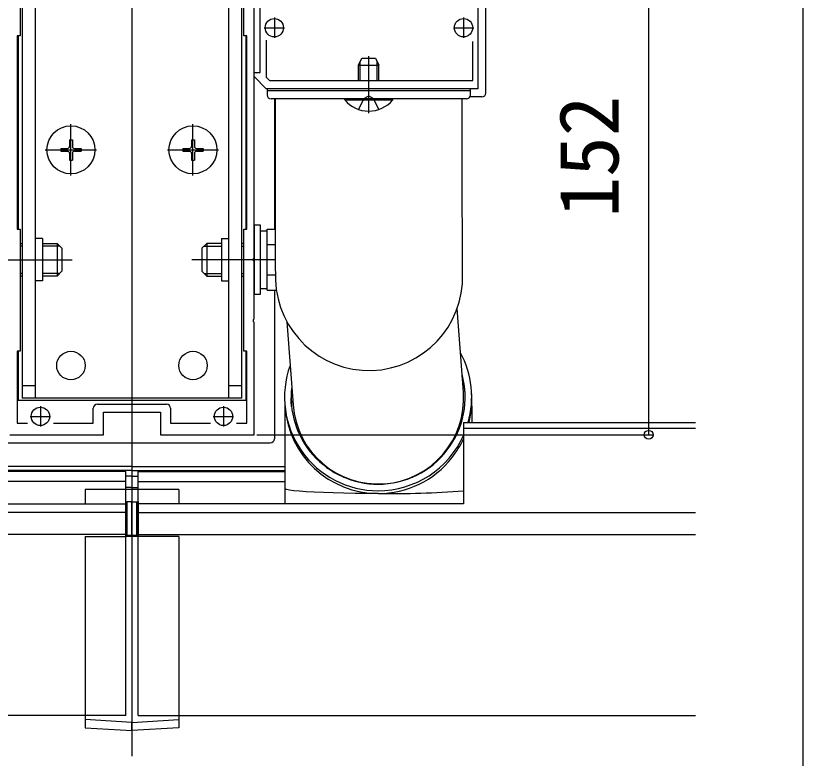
# Model space of a CAD drawing. Units: millimetres, scale not verified. Extents: x -875 to 875, y -1304 to 1296.
# Drawn here: x 681.4 to 875, y -121.2 to 61.2 of the extents above; entities that cross this region are included whole.
import ezdxf
from ezdxf.enums import TextEntityAlignment as Align

# ---------------------------------------------------------------- set-up
doc = ezdxf.new("R2010")
doc.units = ezdxf.units.MM
doc.header["$LTSCALE"] = 8
for name, color, linetype in [('0-3_YKK_11', 7, 'Continuous'), ('0-4_YKK_12', 2, 'Continuous'), ('0-5_YKK_13', 4, 'Continuous'), ('0-6_YKK_D', 6, 'Continuous'), ('0-7_YKK_ZWAK', 7, 'Continuous')]:
    doc.layers.add(name, color=color, linetype=linetype)
doc.styles.add('ＭＳ ゴシック', font='')
doc.styles.get('ＭＳ ゴシック').set_extended_font_data('MS Gothic')

msp = doc.modelspace()

# ---------------------------------------------------------------- linework, layer by layer
at = {"layer": '0-3_YKK_11'}
for p, q in [((745, 60.8), (745, 55.8)), ((791.5, 60.8), (791.5, 55.8)), ((742.5, 58.3), (747.5, 58.3)), ((789, 58.3), (794, 58.3)), ((687.5, -34.7), (687.5, -39.7)), ((701.5, -34.2), (718.5, -34.2)), ((732.5, -34.7), (732.5, -39.7)), ((685, -37.2), (690, -37.2)), ((730, -37.2), (735, -37.2))]:
    msp.add_line(p, q, dxfattribs=at)
for points in [[(706.792, 107.5), (681.8, 107.5), (681.8, 100.8), (682.5, 100.8), (682.5, 56.3), (681.8, 56.3), (681.8, 8.8), (682.5, 8.8), (682.5, -21.2), (681.8, -21.2), (681.8, -38.9), (684.292, -38.9)], [(735.708, -38.9), (738.2, -38.9), (738.2, -21.2), (737.5, -21.2), (737.5, 8.8), (738.2, 8.8), (738.2, 56.3), (737.5, 56.3), (737.5, 100.8), (738.2, 100.8), (738.2, 107.5), (713.208, 107.5)], [(795, 78.3), (795, 43.3), (743, 43.3), (740, 46.3), (740, 47.3), (741.5, 47.3), (741.5, 67.3)], [(680, -41.7), (703, -41.7), (703, -36.2), (717, -36.2), (717, -41.7), (740, -41.7), (740, -14.158), (739.88, -13.975), (739.88, -13.425), (740, -13.242), (740, 0.842), (739.88, 1.025), (739.88, 1.575), (740, 1.758), (740, 63.342)], [(743, 55.241), (743, 46.128), (743.828, 45.3), (793.8, 45.3), (793.8, 54.901)], [(690.708, -38.9), (700.5, -38.9), (700.5, -35.2)], [(719.5, -35.2), (719.5, -38.9), (729.292, -38.9)]]:
    msp.add_lwpolyline(points, dxfattribs=at)
for centre, start, end in [((701.5, -35.2), 90.00001, 179.99999), ((718.5, -35.2), 0.00001, 89.99999)]:
    msp.add_arc(centre, 1, start, end, dxfattribs=at)
at = {"layer": '0-4_YKK_12'}
for p, q in [((710, 160.3), (710, -120.7)), ((710, -32.7), (710, -33.2)), ((710, -32.7), (710, -33.2)), ((710, -32.7), (710, -33.2)), ((791.5, -38.7), (848.5, -38.7)), ((791.5, -40.1), (848.5, -40.1)), ((710, -43.7), (710, -54.7)), ((710, -43.7), (710, -54.7)), ((710, -49.5), (672.388, -49.5)), ((710, -49.5), (747.612, -49.5)), ((710, -50.5), (672.388, -50.5)), ((708.5, -50.7), (672.388, -50.7)), ((708.5, -55.2), (708.5, -50.7)), ((710, -51.9), (708.5, -51.9)), ((710, -50.5), (747.612, -50.5)), ((710, -51.9), (711.5, -51.9)), ((711.5, -50.7), (747.612, -50.7)), ((711.5, -55.2), (711.5, -50.7)), ((708.5, -53.2), (672.386, -53.2)), ((711.5, -53.2), (747.614, -53.2)), ((710, -54.7), (708.5, -54.7)), ((710, -54.7), (711.5, -54.7)), ((708.5, -60.8), (538, -60.8)), ((711.5, -60.8), (848.5, -60.8)), ((708.5, -66.2), (538, -66.2)), ((708.5, -110.7), (708.5, -66.7)), ((711.5, -66.2), (848.5, -66.2)), ((711.5, -110.7), (711.5, -66.7))]:
    msp.add_line(p, q, dxfattribs=at)
for points in [[(628.5, -38.7), (628.5, -58.7), (708.5, -58.7)], [(791.5, -38.7), (791.5, -58.7), (711.5, -58.7)], [(708.5, -66.7), (708.5, -58.7), (708.5, -55.2)], [(711.5, -66.7), (711.5, -58.7), (711.5, -55.2)], [(708.5, -110.7), (698.5, -110.7), (538, -110.7)], [(711.5, -110.7), (721.5, -110.7), (848.5, -110.7)]]:
    msp.add_lwpolyline(points, dxfattribs=at)
at = {"layer": '0-5_YKK_13'}
for p, q in [((683, 90.8), (683, -32.7)), ((686.2, 90.8), (686.2, -32.7)), ((733.8, -32.7), (733.8, 90.8)), ((737, -32.7), (737, 90.8)), ((682, 56.283), (682, 8.817)), ((738, 56.283), (738, 8.817)), ((765.7, 49.1), (766.5, 50.8)), ((766.5, 50.8), (769.9, 50.8)), ((768.2, 37.3), (768.2, 51.3)), ((769.9, 50.8), (770.7, 49.1)), ((765.7, 45.3), (765.7, 49.1)), ((765.7, 49.1), (770.7, 49.1)), ((766.133, 45.3), (766.133, 50.02)), ((770.267, 45.3), (770.267, 50.02)), ((770.7, 45.3), (770.7, 49.1)), ((743.2, 43.3), (743.2, 41.8)), ((793.2, 43.3), (743.2, 43.3)), ((793.2, 42.8), (743.2, 42.8)), ((793.2, 41.8), (793.2, 43.3)), ((768.2, 40.8), (744.2, 40.8)), ((745.2, 40.8), (745.2, 20.8)), ((791.2, 40.8), (745.2, 40.8)), ((774.1, 40.8), (762.3, 40.8)), ((762.3, 40.552), (762.3, 40.8)), ((765.7, 38.217), (767.055, 40.935)), ((768.2, 41.544), (767.055, 40.935)), ((768.2, 41.544), (769.345, 40.935)), ((792.2, 40.8), (768.2, 40.8)), ((770.7, 38.217), (769.345, 40.935)), ((774.1, 40.552), (774.1, 40.8)), ((791.2, 20.8), (791.2, 40.8)), ((796, 41.3), (793.066, 41.3)), ((745, 40.3), (745, 8.806)), ((762.3, 40.552), (774.1, 40.552)), ((695, 22), (695, 34.6)), ((725, 22), (725, 34.6)), ((694.65, 30.8), (695.35, 30.8)), ((694.65, 30.8), (694.65, 29.15)), ((695.35, 30.8), (695.35, 29.15)), ((724.65, 30.8), (725.35, 30.8)), ((724.65, 30.8), (724.65, 29.15)), ((725.35, 30.8), (725.35, 29.15)), ((688.7, 28.3), (701.3, 28.3)), ((692.5, 28.65), (692.5, 27.95)), ((692.5, 28.65), (694.15, 28.65)), ((692.5, 27.95), (694.15, 27.95)), ((694.65, 27.45), (694.65, 25.8)), ((695.35, 27.45), (695.35, 25.8)), ((695.85, 28.65), (697.5, 28.65)), ((695.85, 27.95), (697.5, 27.95)), ((697.5, 28.65), (697.5, 27.95)), ((718.7, 28.3), (731.3, 28.3)), ((722.5, 28.65), (722.5, 27.95)), ((722.5, 28.65), (724.15, 28.65)), ((722.5, 27.95), (724.15, 27.95)), ((724.65, 27.45), (724.65, 25.8)), ((725.35, 27.45), (725.35, 25.8)), ((725.85, 28.65), (727.5, 28.65)), ((725.85, 27.95), (727.5, 27.95)), ((727.5, 28.65), (727.5, 27.95)), ((694.65, 25.8), (695.35, 25.8)), ((724.65, 25.8), (725.35, 25.8)), ((743.2, 8.35), (741.6, 8.35)), ((743.2, 8.806), (745.209, 8.806)), ((743.2, -6.206), (743.2, 8.806)), ((688, 6.5), (686.2, 6.5)), ((688, 6.5), (688, -3.9)), ((732, 6.5), (733.8, 6.5)), ((682.5, 5.3), (683, 5.3)), ((683, 4.652), (682.5, 4.652)), ((688, 5.3), (691.6, 5.3)), ((692.248, 4.652), (688, 4.652)), ((691.6, 5.3), (691.6, -2.7)), ((692.8, 4.1), (691.6, 5.3)), ((692.8, 4.1), (692.8, -1.5)), ((727.2, 4.1), (728.4, 5.3)), ((727.2, 4.1), (727.2, -1.5)), ((727.752, 4.652), (732, 4.652)), ((732, 5.3), (728.4, 5.3)), ((728.4, 5.3), (728.4, -2.7)), ((737.5, 5.3), (737, 5.3)), ((737, 4.652), (737.5, 4.652)), ((743.2, 5.053), (745.216, 5.053)), ((674.772, 1.3), (695.3, 1.3)), ((745.228, 1.3), (724.7, 1.3)), ((692.8, -1.5), (691.6, -2.7)), ((727.2, -1.5), (728.4, -2.7)), ((791.27, -2.304), (791.244, -1.432)), ((683, -2.052), (682.5, -2.052)), ((683, -2.7), (682.5, -2.7)), ((692.248, -2.052), (688, -2.052)), ((691.6, -2.7), (688, -2.7)), ((727.752, -2.052), (732, -2.052)), ((728.4, -2.7), (732, -2.7)), ((737, -2.052), (737.5, -2.052)), ((737, -2.7), (737.5, -2.7)), ((743.2, -2.453), (745.256, -2.453)), ((745.264, -2.793), (745.29, -3.664)), ((688, -3.9), (686.2, -3.9)), ((741.6, -5.75), (743.2, -5.75)), ((743.2, -6.206), (745.514, -6.206)), ((745, -6.206), (745, -42.7)), ((791.473, -31.272), (789.946, -10.669)), ((748.073, -13.931), (749.588, -34.376)), ((682, -21.217), (682, -33.2)), ((738, -21.217), (738, -33.2)), ((686.2, -29.7), (683, -29.7)), ((737, -29.7), (733.8, -29.7)), ((749.157, -33.173), (749.31, -30.621)), ((793.494, -31.473), (793.442, -30.775)), ((737, -32.7), (683, -32.7)), ((682, -33.2), (738, -33.2)), ((747.568, -34.175), (747.62, -34.873)), ((749.157, -33.173), (749.284, -33.522)), ((749.183, -33.522), (749.157, -33.173)), ((749.199, -34.515), (749.157, -33.173)), ((749.284, -33.522), (749.183, -33.522)), ((676, -43.7), (744, -43.7)), ((762.015, -52.108), (762.228, -52.102)), ((778.845, -52.096), (779.009, -52.1)), ((721.5, -55.2), (698.5, -55.2)), ((698.5, -55.2), (698.5, -58.7)), ((721.5, -55.2), (721.5, -58.7)), ((747.614, -54.958), (747.615, -58.7)), ((710, -58.2), (711.218, -58.2)), ((710, -66.4), (710, -58.2)), ((711.218, -66.4), (711.218, -58.2)), ((711.218, -58.2), (711.5, -58.2)), ((711.5, -58.2), (711.5, -66.699)), ((698.5, -66.7), (698.5, -111.704)), ((698.5, -66.7), (708.5, -66.7)), ((708.782, -66.4), (710, -66.4)), ((710, -66.4), (711.218, -66.4)), ((710, -66.7), (710, -66.4)), ((710, -66.7), (710, -112.407)), ((721.5, -66.7), (711.5, -66.7)), ((721.5, -66.7), (721.5, -111.704)), ((710, -112.407), (698.5, -111.704)), ((698.5, -111.704), (698.5, -113.7)), ((698.5, -113.7), (710, -114.403))]:
    msp.add_line(p, q, dxfattribs=at)
for points in [[(797, 42.3), (797, 78.3), (797, 126.3)], [(745.2, 20.8), (745.2, 19.381), (745.201, 16.699), (745.203, 14.072), (745.205, 11.536), (745.208, 9.126), (745.212, 6.874), (745.217, 4.809), (745.222, 2.959), (745.228, 1.346), (745.234, -0.012), (745.241, -1.108), (745.249, -1.964), (745.256, -2.443), (745.264, -2.793)], [(791.247, -1.536), (791.247, -1.537), (791.245, -1.364), (791.241, -0.923), (791.235, -0.148), (791.23, 0.961), (791.224, 2.375), (791.219, 4.059), (791.214, 5.985), (791.21, 8.121), (791.206, 10.436), (791.204, 12.896), (791.202, 15.468), (791.2, 18.113), (791.2, 20.797), (791.2, 20.8)], [(732, 6.5), (732, -3.9), (733.8, -3.9)], [(747.572, -34.224), (747.574, -34.436), (747.579, -35.211), (747.585, -36.32), (747.59, -37.734), (747.595, -39.418), (747.6, -41.344), (747.604, -43.48), (747.608, -45.795), (747.611, -48.255), (747.613, -50.827), (747.614, -53.472), (747.614, -54.96)], [(749.215, -34.755), (749.184, -34.255), (749.174, -34.022), (749.169, -33.864), (749.167, -33.779), (749.167, -33.787)], [(749.21, -34.608), (749.222, -34.378), (749.284, -33.522)], [(770.555, -56.159), (767.672, -56.15), (764.837, -56.121), (762.092, -56.074), (759.482, -56.01), (757.047, -55.929), (754.826, -55.833), (752.854, -55.723), (751.163, -55.6), (749.778, -55.468), (748.722, -55.327), (748.01, -55.181), (747.656, -55.031), (747.614, -54.958)], [(708.5, -66.699), (708.5, -58.2), (708.782, -58.2)], [(710, -58.2), (708.782, -58.2), (708.782, -66.4)], [(710, -66.7), (708.5, -66.7), (708.5, -66.699)], [(711.5, -66.699), (711.5, -66.7), (710, -66.7)]]:
    msp.add_lwpolyline(points, dxfattribs=at)
for points in [[(740, 9.8), (740, -7.2), (741.6, -7.2), (741.6, 9.8)], [(721.5, -113.7), (710, -114.403), (710, -112.407), (721.5, -111.704)]]:
    msp.add_lwpolyline(points, close=True, dxfattribs=at)
for centre, radius in [((745, 58.3), 2.25), ((791.5, 58.3), 2.25), ((695, 28.3), 5.9), ((725, 28.3), 5.9), ((695, -24.7), 3.5), ((725, -24.7), 3.5), ((687.5, -37.199), 2.25), ((732.5, -37.2), 2.25)]:
    msp.add_circle(centre, radius, dxfattribs=at)
for centre, radius, start, end in [((744.2, 41.8), 1, 180, 270), ((746, 40.3), 1, 150, 180), ((792.2, 41.8), 1, 270, 0), ((796, 42.3), 1, 270, 0), ((768.2, 45.5), 7.7, 219.98312, 320.01688), ((694.15, 29.15), 0.5, 270, 0), ((695.85, 29.15), 0.5, 180, 270), ((724.15, 29.15), 0.5, 270, 0), ((725.85, 29.15), 0.5, 180, 270), ((694.15, 27.45), 0.5, 0, 90), ((695.85, 27.45), 0.5, 90, 180), ((724.15, 27.45), 0.5, 0, 90), ((725.85, 27.45), 0.5, 90, 180), ((768.278, -2.918), 23, 181.86044, 1.52901), ((770.532, -32.473), 22.973, 344.27295, 28.32415), ((770.492, -32.475), 22.986, 160.17064, 270.02644), ((770.511, -32.47), 21.392, 269.97749, 15.31974), ((770.582, -33.171), 21.374, 5.17757, 15.34136), ((770.495, -32.473), 21.389, 173.15343, 270.02189), ((770.53, -32.814), 21, 184.26648, 4.21225), ((770.584, -33.171), 22.973, 346.07353, 4.23919), ((668.64, -36.656), 124.961, 359.06285, 2.37732), ((575.764, -40.342), 173.541, 1.89336, 2.36756), ((770.557, -33.524), 21.374, 179.99482, 182.90803), ((770.548, -33.167), 22.992, 184.25507, 270.01672), ((770.506, -32.459), 23.002, 269.9916, 335.87806), ((744, -42.7), 1, 270, 0), ((770.572, -33.167), 22.986, 321.84556, 335.57303), ((770.556, -33.152), 23.007, 269.99575, 321.84125), ((773.611, 165.32), 221.501, 269.20929, 274.63231)]:
    msp.add_arc(centre, radius, start, end, dxfattribs=at)
for centre, major_axis, start_param, end_param in [((708.8, -66.4), (0.3, 0.3), 1.6013396, 3.1110494), ((711.2, -66.4), (0.3, -0.3), 0.0305433, 1.5402531)]:
    msp.add_ellipse(centre, major_axis=major_axis, ratio=0.030553, start_param=start_param, end_param=end_param, dxfattribs=at)
at = {"layer": '0-6_YKK_D'}
for p, q in [((837, 110.3), (837, -41.7)), ((740.7, -41.7), (838, -41.7))]:
    msp.add_line(p, q, dxfattribs=at)
msp.add_circle((837, -41.7), 1.075, dxfattribs=at)
at = {"layer": '0-7_YKK_ZWAK'}
msp.add_lwpolyline([(-875, -1303.7), (875, -1303.7), (875, 1246.3)], dxfattribs=at)

# ---------------------------------------------------------------- texts
at = {"layer": '0-6_YKK_D', "style": 'ＭＳ ゴシック'}
msp.add_text('152', height=14.66, rotation=90, dxfattribs=at).set_placement((834, 11.686), align=Align.BOTTOM_LEFT)

doc.saveas('drawing.dxf')
